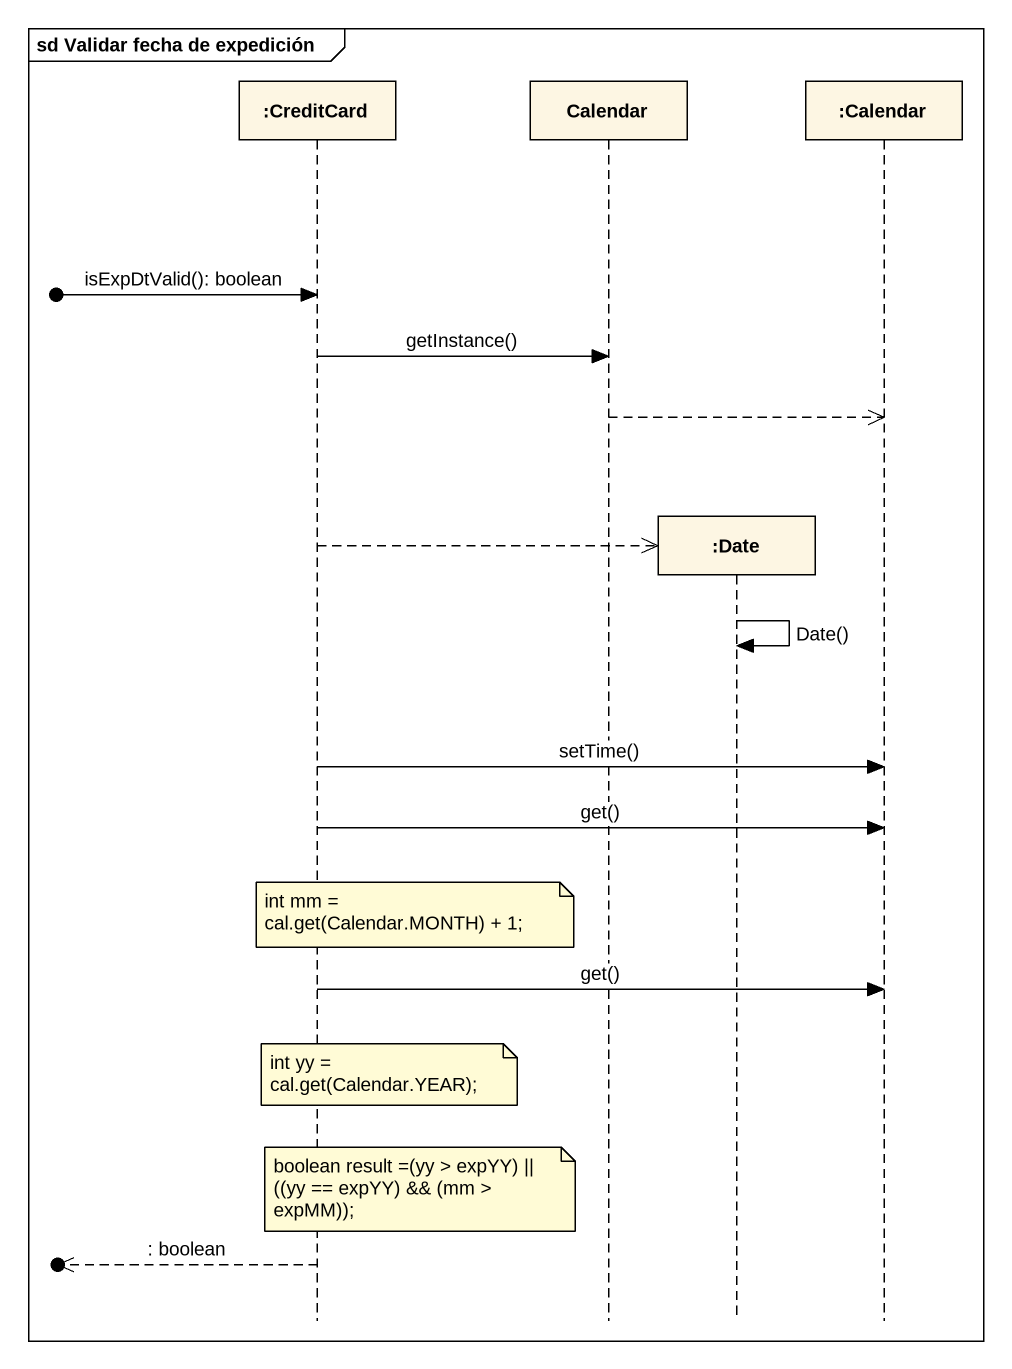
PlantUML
@startuml
mainframe sd Validar fecha de expedición
hide footbox
participant ":CreditCard" as CreditCard
participant Calendar
participant ":Date" as Date
participant ":Calendar" as Calendar_2

[o-> CreditCard : isExpDtValid(): boolean
CreditCard -> Calendar : getInstance()
Calendar -->> Calendar_2
CreditCard -->> Date **
Date -> Date : Date()
CreditCard -> Calendar_2 : setTime()
CreditCard -> Calendar_2 : get()
note over CreditCard : int mm = cal.get(Calendar.MONTH) + 1;
CreditCard -> Calendar_2 : get()
note over CreditCard : int yy = cal.get(Calendar.YEAR);
note over CreditCard : boolean result =(yy > expYY) || ((yy == expYY) && (mm > expMM));
[o<<-- CreditCard : : boolean
@enduml
